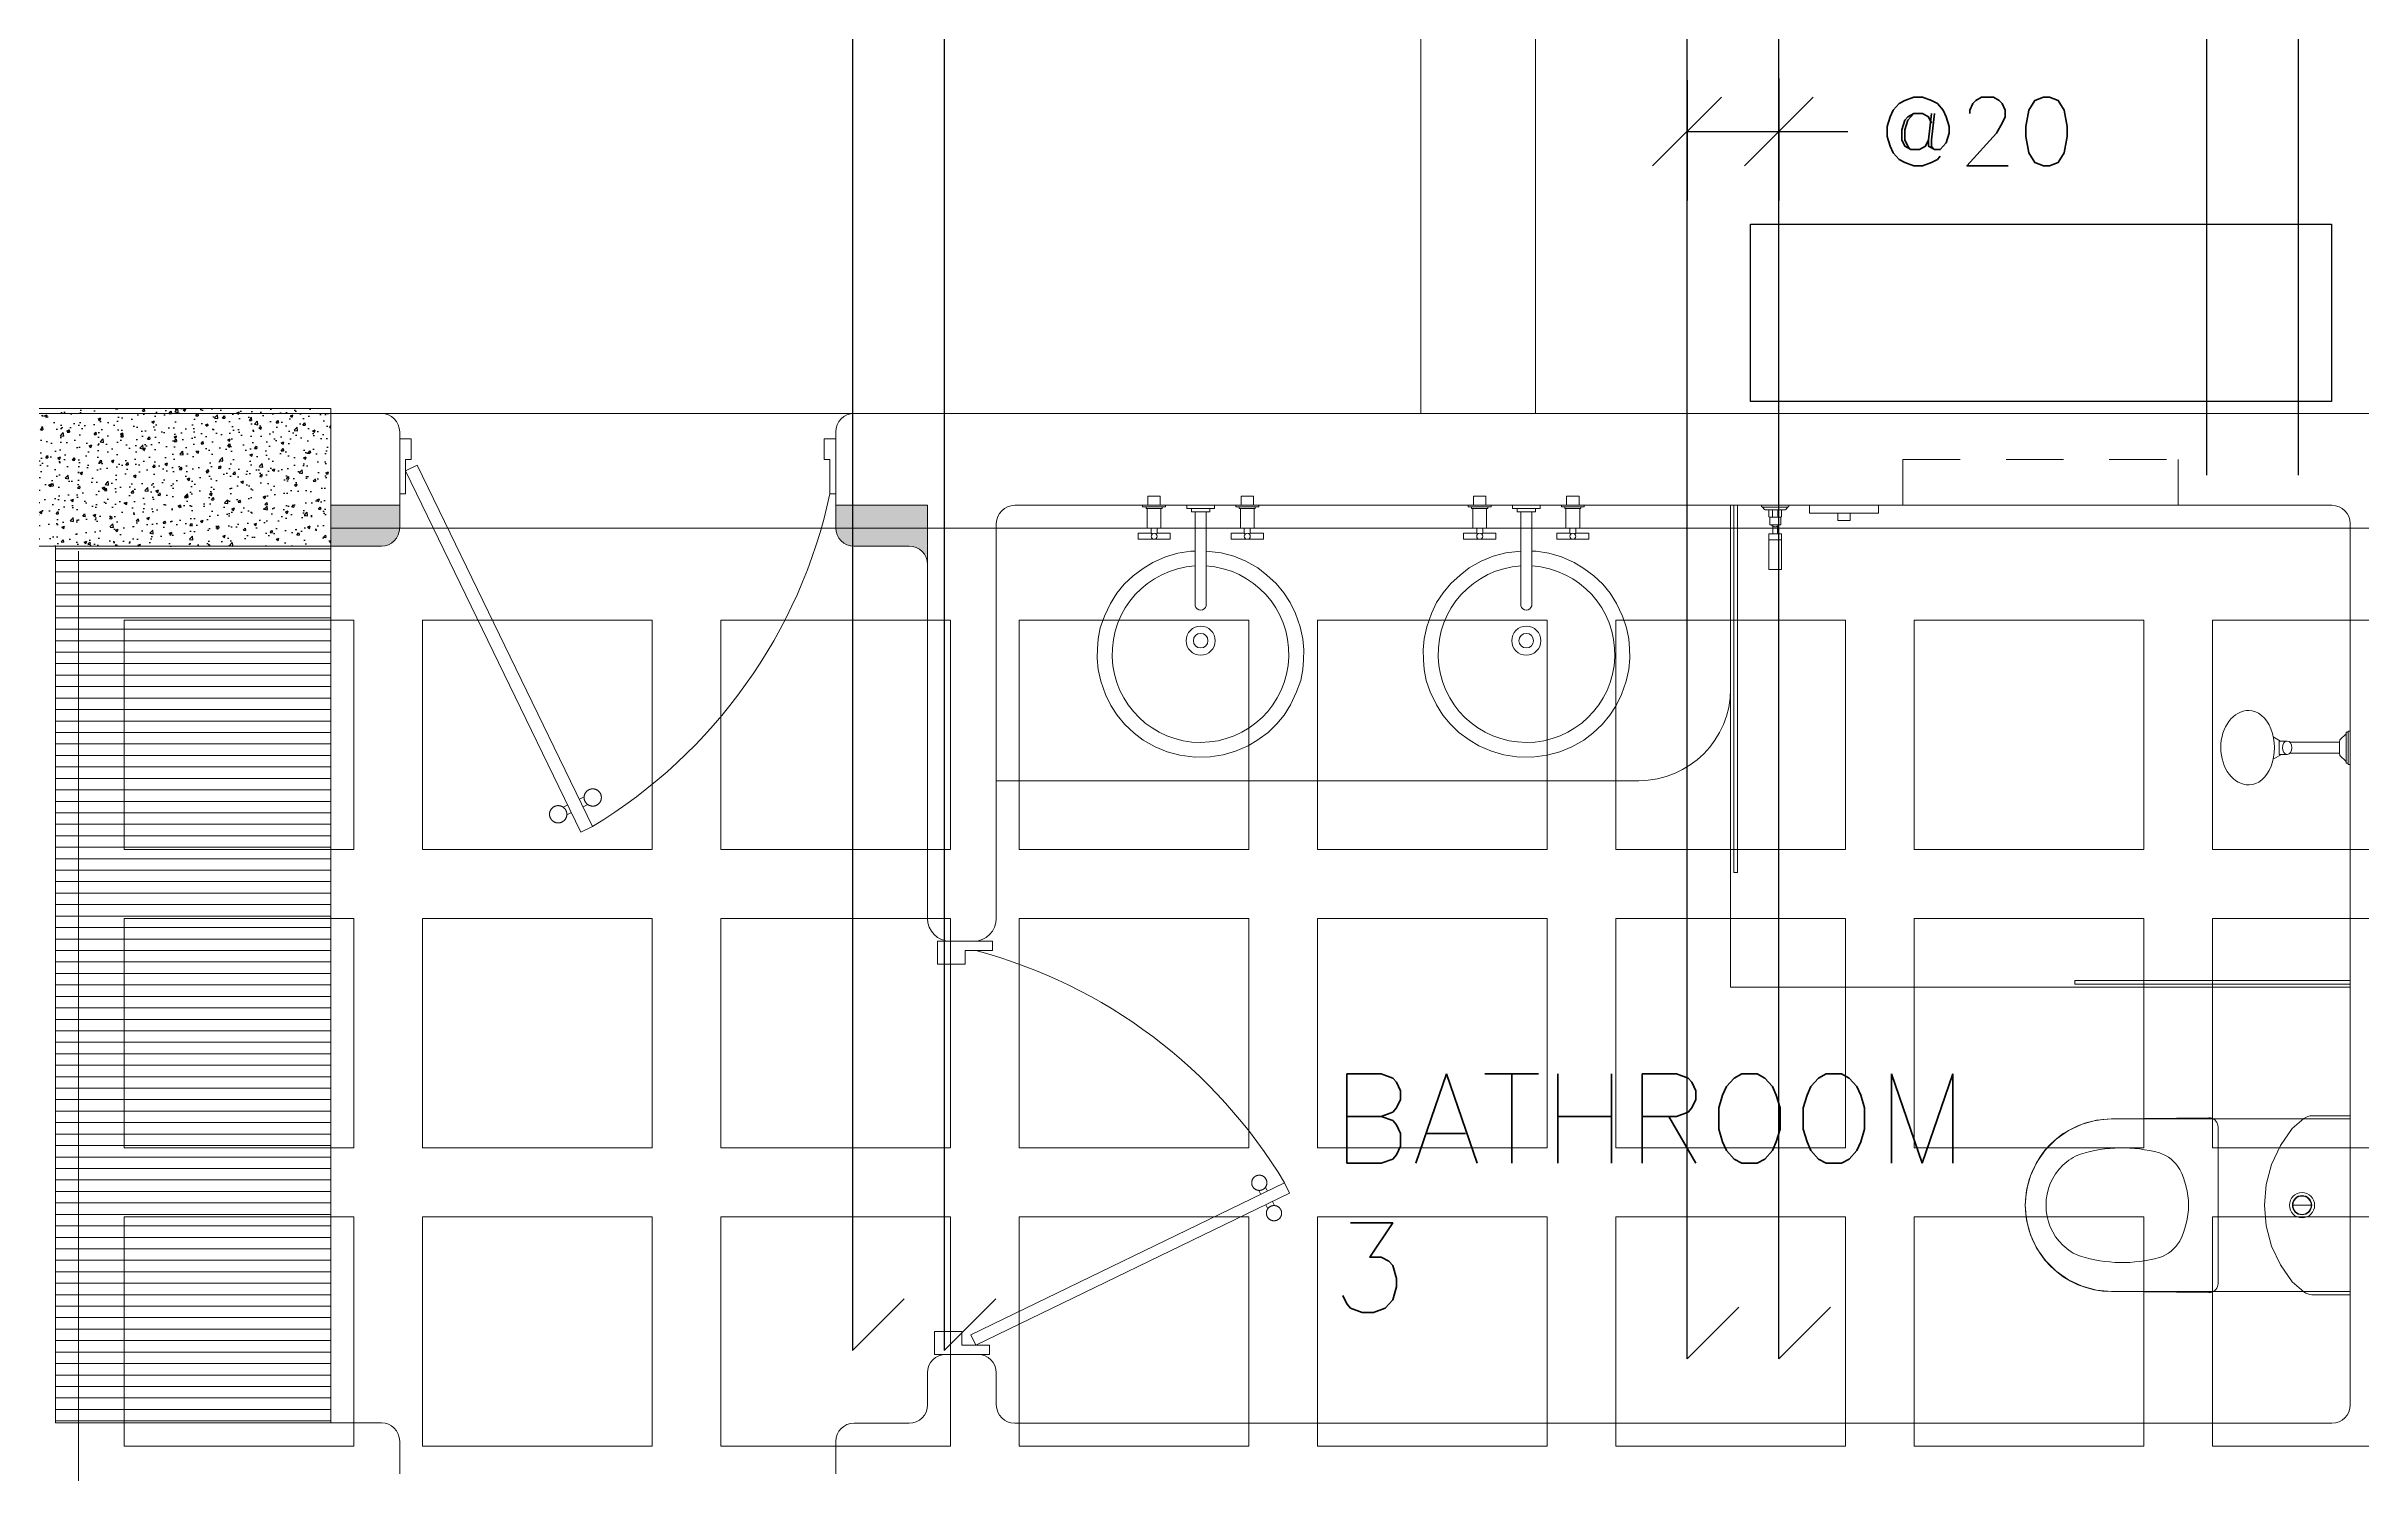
# Model space of a CAD drawing. Header units: metres. Extents: x -232 to 581, y 30 to 789.
# Drawn here: x 226.44 to 231.49, y 522.68 to 525.79 of the extents above; entities that cross this region are included whole.
import ezdxf

# ---------------------------------------------------------------- set-up
doc = ezdxf.new("R2010")
doc.units = ezdxf.units.M
for name, pattern in [('CONTINU', [0]), ('HIDDEN', [9.525, 6.35, -3.175]), ('HIDDEN2', [0.1875, 0.125, -0.0625])]:
    doc.linetypes.add(name, pattern=pattern)
for name, color, linetype, lineweight in [('A-DOOR', 35, 'Continuous', 5), ('A-WALL', 250, 'Continuous', 20), ('baños', 140, 'Continuous', 0), ('BOVEDILLA', 8, 'Continuous', 5), ('closets', 253, 'Continuous', 0), ('Columnas', 7, 'Continuous', 18), ('textos', 7, 'Continuous', 0), ('VIGAS', 1, 'HIDDEN', 15)]:
    doc.layers.add(name, color=color, linetype=linetype, lineweight=lineweight)
for name, color, linetype in [('ACERO', 5, 'Continuous'), ('DIMTEXTO', 4, 'Continuous'), ('HATCH', 8, 'Continuous'), ('MOBILIARIOS', 252, 'Continuous')]:
    doc.layers.add(name, color=color, linetype=linetype)
doc.layers.add('PISO', color=7, linetype='Continuous', lineweight=5, true_color=0xe6e6e6)
doc.layers.add('RELLENO SECCION', color=8, linetype='Continuous', lineweight=0, transparency=0.4)
doc.styles.add('SMPLEX', font='simplex.shx')
doc.styles.get("Standard").update_dxf_attribs({"font": 'arial.ttf'})

# ---------------------------------------------------------------- blocks, each defined once
blk = doc.blocks.new('_Oblique')
at = {"color": 0, "linetype": 'ByBlock', "lineweight": -2}
blk.add_line((-0.5, -0.5), (0.5, 0.5), dxfattribs=at)
blk = doc.blocks.new('*U247')
at = {"layer": 'BOVEDILLA'}
blk.add_lwpolyline([(-0.25, -0.25), (0.25, -0.25), (0.25, 0.25), (-0.25, 0.25)], close=True, dxfattribs=at)
blk = doc.blocks.new('planta de entrepiso 20.03')
at = {"layer": 'ACERO', "color": 18, "true_color": 0x000000}
for p, q in [((39.1794, -34.1511), (39.1794, -25.8735)), ((39.3794, -34.1511), (39.3794, -25.8735)), ((36.2286, -31.8223), (36.2286, -36.0579)), ((36.4286, -31.8223), (36.4286, -36.0579)), ((38.047, -36.0764), (38.047, -32.6419)), ((38.247, -36.0764), (38.247, -32.6419)), ((36.2286, -36.0579), (36.3411, -35.9454)), ((36.4286, -36.0579), (36.5411, -35.9454)), ((38.1595, -35.9639), (38.047, -36.0764)), ((38.3595, -35.9639), (38.247, -36.0764))]:
    blk.add_line(p, q, dxfattribs=at)
at = {"layer": 'DIMTEXTO', "color": 18, "true_color": 0x000000}
for p, q in [((38.047, -33.2906), (38.047, -33.5523)), ((38.247, -33.2865), (38.247, -33.5523)), ((38.047, -33.4023), (38.247, -33.4023)), ((38.247, -33.4023), (38.397, -33.4023))]:
    blk.add_line(p, q, dxfattribs=at)
at = {"layer": 'VIGAS', "color": 18, "true_color": 0x000000}
for p, q in [((37.467, -32.0374), (37.467, -34.0168)), ((37.717, -32.0374), (37.717, -34.0168)), ((35.092, -34.0168), (40.842, -34.0168)), ((35.092, -34.2668), (40.842, -34.2668)), ((34.542, -39.7168), (34.542, -34.3168))]:
    blk.add_line(p, q, dxfattribs=at)
at = {"layer": 'BOVEDILLA', "color": 18, "linetype": 'ByBlock', "lineweight": -2, "true_color": 0x000000, "transparency": 16777216}
for p in [(34.892, -34.7168), (35.542, -34.7168), (36.192, -34.7168), (36.842, -34.7168), (37.492, -34.7168), (38.142, -34.7168), (38.792, -34.7168), (39.442, -34.7168), (34.892, -35.3668), (35.542, -35.3668), (36.192, -35.3668), (36.842, -35.3668), (37.492, -35.3668), (38.142, -35.3668), (38.792, -35.3668), (39.442, -35.3668), (34.892, -36.0168), (35.542, -36.0168), (36.192, -36.0168), (36.842, -36.0168), (37.492, -36.0168), (38.142, -36.0168), (38.792, -36.0168), (39.442, -36.0168)]:
    blk.add_blockref('*U247', p, dxfattribs=at)
at = {"layer": 'DIMTEXTO', "color": 18, "true_color": 0x000000, "xscale": 0.15, "yscale": 0.15, "zscale": 0.15, "rotation": 180}
blk.add_blockref('_Oblique', (38.047, -33.4023), dxfattribs=at)
at = {"layer": 'DIMTEXTO', "color": 18, "true_color": 0x000000, "xscale": 0.15, "yscale": 0.15, "zscale": 0.15}
blk.add_blockref('_Oblique', (38.247, -33.4023), dxfattribs=at)
at = {"layer": 'DIMTEXTO', "color": 18, "true_color": 0x000000, "insert": (38.6792, -33.4023), "char_height": 0.15, "attachment_point": 5, "style": 'SMPLEX', "bg_fill": 3, "box_fill_scale": 1.1, "bg_fill_color": 256, "bg_fill_true_color": 13158600, "bg_fill_transparency": 0}
blk.add_mtext('\\A1;@20', dxfattribs=at)
blk = doc.blocks.new('P90')
at = {"layer": 'A-DOOR'}
for p, q in [((-0.0476, -0.8576), (0.6364, -0.5264)), ((-0.0368, -0.88), (0.6473, -0.5489)), ((0.5843, -0.5517), (0.58, -0.5427)), ((0.5992, -0.5445), (0.5949, -0.5355)), ((0.6473, -0.5489), (0.6364, -0.5264)), ((0.5952, -0.5741), (0.5995, -0.5831)), ((0.6101, -0.5669), (0.6144, -0.5759)), ((-0.0368, -0.88), (-0.0476, -0.8576))]:
    blk.add_line(p, q, dxfattribs=at)
for points in [[(-0.06, -0.02), (-0.06, -0.05), (-0.12, -0.05), (-0.12, 0), (0, 0), (0, -0.02)], [(-0.0668, -0.88), (-0.0668, -0.85), (-0.1268, -0.85), (-0.1268, -0.9), (-0.0068, -0.9), (-0.0068, -0.88)]]:
    blk.add_lwpolyline(points, close=True, dxfattribs=at)
blk.add_arc((-0.3259, -1.105), 1.1228, 31.0139, 75.0797, dxfattribs=at)
for points in [[(0.5812, -0.5096), (0.5857, -0.5096), (0.5933, -0.5141), (0.5977, -0.5218), (0.5977, -0.5306), (0.5933, -0.5383), (0.5856, -0.5427), (0.5767, -0.5427), (0.5691, -0.5383), (0.5647, -0.5306), (0.5647, -0.5217), (0.5691, -0.514), (0.5768, -0.5096), (0.5812, -0.5096)], [(0.6133, -0.5758), (0.6177, -0.5758), (0.6254, -0.5803), (0.6298, -0.5879), (0.6298, -0.5968), (0.6253, -0.6045), (0.6176, -0.6089), (0.6088, -0.6089), (0.6011, -0.6044), (0.5967, -0.5967), (0.5967, -0.5879), (0.6011, -0.5802), (0.6088, -0.5758), (0.6133, -0.5758)]]:
    blk.add_open_spline(points, degree=2, dxfattribs=at)
blk = doc.blocks.new('puerta 1.00')
at = {"layer": 'A-DOOR'}
for p, q in [((-0.15, -0.0125), (-0.9369, -0.3949)), ((-0.1376, -0.038), (-0.9245, -0.4204)), ((-0.1376, -0.038), (-0.15, -0.0125)), ((-0.9369, -0.3949), (-0.9245, -0.4204)), ((-0.8946, -0.3743), (-0.8996, -0.3641)), ((-0.8777, -0.3661), (-0.8826, -0.3559)), ((-0.8822, -0.3998), (-0.8772, -0.4101)), ((-0.8653, -0.3916), (-0.8603, -0.4018))]:
    blk.add_line(p, q, dxfattribs=at)
for points in [[(-0.08, 0), (-0.08, -0.025), (-0.125, -0.025), (-0.125, -0.0125), (-0.2, -0.0125), (-0.2, 0), (-0.08, 0)], [(-0.08, -0.95), (-0.08, -0.925), (-0.125, -0.925), (-0.125, -0.9375), (-0.2, -0.9375), (-0.2, -0.95), (-0.08, -0.95)]]:
    blk.add_lwpolyline(points, dxfattribs=at)
blk.add_arc((0.0366, 0.1602), 1.1229, 211.1336, 257.8343, dxfattribs=at)
for points in [[(-0.8982, -0.3642), (-0.9033, -0.3642), (-0.912, -0.3591), (-0.917, -0.3504), (-0.917, -0.3403), (-0.912, -0.3316), (-0.9033, -0.3265), (-0.8932, -0.3265), (-0.8844, -0.3316), (-0.8794, -0.3403), (-0.8794, -0.3504), (-0.8844, -0.3591), (-0.8932, -0.3642), (-0.8982, -0.3642)], [(-0.8617, -0.4394), (-0.8667, -0.4394), (-0.8754, -0.4344), (-0.8805, -0.4256), (-0.8805, -0.4156), (-0.8754, -0.4068), (-0.8667, -0.4018), (-0.8566, -0.4018), (-0.8479, -0.4068), (-0.8428, -0.4156), (-0.8428, -0.4257), (-0.8479, -0.4344), (-0.8566, -0.4394), (-0.8617, -0.4394)]]:
    blk.add_open_spline(points, degree=2, dxfattribs=at)
blk = doc.blocks.new('Caroma_ToiletSuites')
at = {"layer": 'baños'}
for p, q in [((0, 708), (-32.6, 705.1)), ((32.6, 705.1), (0, 708)), ((-120.8, 664), (-144, 640.8)), ((-94, 682.8), (-120.8, 664)), ((-64.3, 696.7), (-94, 682.8)), ((-32.6, 705.1), (-64.3, 696.7)), ((64.3, 696.7), (32.6, 705.1)), ((94, 682.8), (64.3, 696.7)), ((120.8, 664), (94, 682.8)), ((144, 640.8), (120.8, 664)), ((-162.8, 614), (-176.7, 584.3)), ((-144, 640.8), (-162.8, 614)), ((162.8, 614), (144, 640.8)), ((176.7, 584.3), (162.8, 614)), ((-176.7, 584.3), (-185.1, 552.6)), ((185.1, 552.6), (176.7, 584.3)), ((-188, 520), (-190.5, 308)), ((-185.1, 552.6), (-188, 520)), ((-188, 0), (-188, 520)), ((188, 520), (185.1, 552.6)), ((188, 520), (188, 0)), ((190.5, 308), (188, 520)), ((-190.5, 308), (-190.2, 304.5)), ((-190.2, 304.5), (-189.3, 301.2)), ((189.3, 301.2), (190.2, 304.5)), ((190.2, 304.5), (190.5, 308)), ((-189.3, 301.2), (-187.8, 298)), ((-187.8, 298), (-185.8, 295.1)), ((-185.8, 295.1), (-183.4, 292.7)), ((-183.4, 292.7), (-180.5, 290.7)), ((-180.5, 290.7), (-177.3, 289.2)), ((-177.3, 289.2), (-174, 288.3)), ((-174, 288.3), (-170.5, 288)), ((-170.5, 288), (170.5, 288)), ((170.5, 288), (174, 288.3)), ((174, 288.3), (177.3, 289.2)), ((177.3, 289.2), (180.5, 290.7)), ((180.5, 290.7), (183.4, 292.7)), ((183.4, 292.7), (185.8, 295.1)), ((185.8, 295.1), (187.8, 298)), ((187.8, 298), (189.3, 301.2)), ((-130, 152.2), (-167.1, 126.2)), ((-88.9, 171.3), (-130, 152.2)), ((-45.1, 183.1), (-88.9, 171.3)), ((0, 187), (-45.1, 183.1)), ((45.1, 183.1), (0, 187)), ((88.9, 171.3), (45.1, 183.1)), ((130, 152.2), (88.9, 171.3)), ((167.1, 126.2), (130, 152.2)), ((-167.1, 126.2), (-188.7, 100.9)), ((0, 85), (0, 125)), ((188.7, 100.9), (167.1, 126.2)), ((-194.6, 88.2), (-195, 83.5)), ((-195, 83.5), (-195, 0)), ((-193.4, 92.7), (-194.6, 88.2)), ((-191.4, 97), (-193.4, 92.7)), ((-188.7, 100.9), (-191.4, 97)), ((191.4, 97), (188.7, 100.9)), ((193.4, 92.7), (191.4, 97)), ((194.6, 88.2), (193.4, 92.7)), ((195, 83.5), (194.6, 88.2)), ((195, 0), (195, 83.5)), ((-195, 0), (195, 0)), ((188, 0), (-188, 0))]:
    blk.add_line(p, q, dxfattribs=at)
for centre, radius, start, end in [((0, 520), 188, 0, 180), ((-2.7, 547.4), 115.2, 88.6565, 137.0404), ((2.7, 547.4), 115.2, 42.9609, 91.3415), ((-18.8, 556.1), 97.6, 134.3372, 160.9897), ((18.8, 556.1), 97.6, 19.01, 45.6643), ((183, 496.7), 307.9, 162.7713, 195.2143), ((-183, 496.7), 307.9, 344.7852, 17.2286), ((-36.1, 442.4), 82.4, 198.763, 239.3582), ((36.1, 442.4), 82.4, 300.6412, 341.2351), ((2.9, 529.9), 177.9, 242.916, 269.0659), ((-2.9, 529.9), 177.9, 270.9339, 297.0836), ((0, 105), 27.5, 0, 180), ((0, 105), 27.5, 180, 0), ((0, 105), 21, 0, 180), ((0, 105), 21, 180, 0), ((0, 105), 20, 0, 180), ((0, 105), 20, 180, 0)]:
    blk.add_arc(centre, radius, start, end, dxfattribs=at)
blk = doc.blocks.new('A$Ccb23abde')
at = {"layer": 'baños'}
for p, q in [((0.06, 0.2282), (0.01, 0.2282)), ((0.01, 0.2282), (0.01, 0.2247)), ((0.01, 0.2247), (0.0175, 0.2247)), ((0.0175, 0.2247), (0.0175, 0.2212)), ((0.0525, 0.2247), (0.0175, 0.2247)), ((0.0175, 0.2212), (0.02, 0.2212)), ((0.02, 0.2212), (0.02, 0.1782)), ((0.02, 0.2212), (0.05, 0.2212)), ((0.0485, 0.2482), (0.0215, 0.2482)), ((0.0215, 0.2482), (0.0215, 0.2282)), ((0.0215, 0.2282), (0.0485, 0.2282)), ((0.0485, 0.2282), (0.0485, 0.2482)), ((0.05, 0.1782), (0.05, 0.2212)), ((0.05, 0.2212), (0.0525, 0.2212)), ((0.0525, 0.2212), (0.0525, 0.2247)), ((0.0525, 0.2247), (0.06, 0.2247)), ((0.06, 0.2247), (0.06, 0.2282)), ((0.1665, 0.2282), (0.1065, 0.2282)), ((0.1065, 0.2282), (0.1065, 0.2212)), ((0.1065, 0.2212), (0.1665, 0.2212)), ((0.1565, 0.2212), (0.1165, 0.2212)), ((0.1165, 0.2212), (0.1165, 0.2142)), ((0.1165, 0.2142), (0.1565, 0.2142)), ((0.1485, 0.2142), (0.1245, 0.2142)), ((0.1245, 0.2142), (0.1245, 0.0091)), ((0.1485, 0.0091), (0.1485, 0.2142)), ((0.1565, 0.2142), (0.1565, 0.2212)), ((0.1665, 0.2212), (0.1665, 0.2282)), ((0.213, 0.2282), (0.263, 0.2282)), ((0.213, 0.2247), (0.213, 0.2282)), ((0.2205, 0.2247), (0.213, 0.2247)), ((0.2205, 0.2212), (0.2205, 0.2247)), ((0.2205, 0.2247), (0.2555, 0.2247)), ((0.223, 0.2212), (0.2205, 0.2212)), ((0.223, 0.1782), (0.223, 0.2212)), ((0.253, 0.2212), (0.223, 0.2212)), ((0.2515, 0.2482), (0.2245, 0.2482)), ((0.2245, 0.2482), (0.2245, 0.2282)), ((0.2245, 0.2282), (0.2515, 0.2282)), ((0.2515, 0.2282), (0.2515, 0.2482)), ((0.253, 0.2212), (0.253, 0.1782)), ((0.2555, 0.2212), (0.253, 0.2212)), ((0.2555, 0.2247), (0.2555, 0.2212)), ((0.263, 0.2247), (0.2555, 0.2247)), ((0.263, 0.2282), (0.263, 0.2247)), ((0.0285, 0.1672), (0, 0.1672)), ((0, 0.1672), (0, 0.1542)), ((0, 0.1542), (0.07, 0.1542)), ((0.02, 0.1782), (0.0285, 0.1782)), ((0.0285, 0.1782), (0.0285, 0.1672)), ((0.0285, 0.1782), (0.0415, 0.1782)), ((0.0285, 0.1672), (0.0304, 0.1653)), ((0.0415, 0.1672), (0.0396, 0.1653)), ((0.0415, 0.1672), (0.0415, 0.1782)), ((0.0415, 0.1782), (0.05, 0.1782)), ((0.07, 0.1672), (0.0415, 0.1672)), ((0.07, 0.1542), (0.07, 0.1672)), ((0.203, 0.1672), (0.2315, 0.1672)), ((0.203, 0.1542), (0.203, 0.1672)), ((0.273, 0.1542), (0.203, 0.1542)), ((0.2315, 0.1782), (0.223, 0.1782)), ((0.2315, 0.1672), (0.2315, 0.1782)), ((0.2445, 0.1782), (0.2315, 0.1782)), ((0.2315, 0.1672), (0.2334, 0.1653)), ((0.2445, 0.1672), (0.2426, 0.1653)), ((0.2445, 0.1782), (0.2445, 0.1672)), ((0.253, 0.1782), (0.2445, 0.1782)), ((0.2445, 0.1672), (0.273, 0.1672)), ((0.273, 0.1672), (0.273, 0.1542))]:
    blk.add_line(p, q, dxfattribs=at)
for centre, major_axis, start_param, end_param in [((0.035, 0.1607), (0.0046, 0.0046), 5.497787, 11.780972), ((0.238, 0.1607), (-0.0046, 0.0046), 3.926991, 10.210176), ((0.1365, 0.0125), (-0.00881, 0.00881), 1.057396, 3.654969)]:
    blk.add_ellipse(centre, major_axis=major_axis, ratio=1, start_param=start_param, end_param=end_param, dxfattribs=at)
blk = doc.blocks.new('A$C013342c3')
at = {"layer": 'baños', "linetype": 'Continuous'}
for p, q in [((0.1327, 0.0959, -0.0887), (0.1145, 0.106, -0.1376)), ((0.2731, 0.1112), (0.2592, 0.0984, -1.0732)), ((0.2775, 0.1152), (0.2731, 0.1152)), ((0.2731, 0.1152), (0.2731, 0.1112)), ((0.2731, 0.0513), (0.2731, 0.1112)), ((0.2821, 0.1176), (0.2775, 0.1176)), ((0.2775, 0.1176), (0.2775, 0.1152)), ((0.2775, 0.1152), (0.2775, 0.0473)), ((0.2821, 0.1163), (0.2821, 0.1176)), ((0.2821, 0.0462), (0.2821, 0.1163)), ((0.1305, 0.0667, -0.0849), (0.1145, 0.0578, -0.1376)), ((0.1447, 0.0959, -0.0497), (0.127, 0.0959, -0.0497)), ((0.127, 0.0959, -0.0497), (0.127, 0.0667, -0.0497)), ((0.127, 0.0667, -0.0497), (0.1446, 0.0667, -0.0497)), ((0.2591, 0.0932, -0.0114), (0.1506, 0.0931, -0.0549)), ((0.2591, 0.0693, -0.0114), (0.1506, 0.0694, -0.0549)), ((0.2592, 0.0984, -1.0732), (0.2591, 0.0932, -0.0114)), ((0.2591, 0.0932, -0.0114), (0.2591, 0.0693, -0.0113)), ((0.2592, 0.0642, -1.0732), (0.2591, 0.0693, -0.0114)), ((0.2731, 0.0513), (0.2592, 0.0642, -1.0732)), ((0.2731, 0.0473), (0.2731, 0.0513)), ((0.2775, 0.0473), (0.2731, 0.0473)), ((0.2775, 0.0449), (0.2775, 0.0473)), ((0.2821, 0.0449), (0.2775, 0.0449)), ((0.2821, 0.0462), (0.2821, 0.0449))]:
    blk.add_line(p, q, dxfattribs=at)
for ratio, start_param, end_param in [(0.757088, 3.141593, 6.283185), (0.681889, 0, 3.141593)]:
    blk.add_ellipse((0.0615, 0.0812, -0.1376), major_axis=(-0.0002, -0.0812), ratio=ratio, start_param=start_param, end_param=end_param, dxfattribs=at)
blk.add_ellipse((0.1447, 0.0813, -0.0497), major_axis=(0, -0.0146), ratio=0.718224, dxfattribs=at)
blk = doc.blocks.new('A$C0ed3e1a4')
at = {"layer": 'baños'}
for p, q in [((0.1294, 0.051), (0.1294, 0.0295)), ((0.1356, 0.0022), (0.1356, 0.0568)), ((0.1396, 0.059), (0.1368, 0.059)), ((0.1396, 0.059), (0.1396, 0)), ((0.0645, 0.0432), (0.0645, 0.0157)), ((0.0941, 0.0346), (0.0772, 0.0346)), ((0.0941, 0.0243), (0.0772, 0.0243)), ((0.0968, 0.0175), (0.0968, 0.0413)), ((0.0968, 0.0413), (0.1137, 0.0413)), ((0.0968, 0.0175), (0.1137, 0.0175)), ((0.1137, 0.0413), (0.1137, 0.0294)), ((0.1137, 0.0354), (0.1294, 0.0354)), ((0.1137, 0.0175), (0.1137, 0.0294)), ((0.1137, 0.0235), (0.1294, 0.0235)), ((0.1294, 0.0435), (0.1148, 0.0435)), ((0.1294, 0.0154), (0.1148, 0.0154)), ((0.1294, 0.008), (0.1294, 0.0295)), ((0.1396, 0), (0.1368, 0))]:
    blk.add_line(p, q, dxfattribs=at)
blk.add_lwpolyline([(0.0772, 0.0432), (0, 0.0432), (0, 0.0157), (0.0772, 0.0157)], close=True, dxfattribs=at)
for centre, radius, start, end in [((0.1416, 0.0445), 0.0138, 115.7896, 151.6564), ((0.138, 0.0569), 0.00241, 117.9179, 181.9718), ((0.1027, 0.0294), 0.01, 125.7762, 234.2238), ((0.1193, 0.0397), 0.00586, 140.0793, 164.0924), ((0.1193, 0.0191), 0.00586, 195.9076, 219.9207), ((0.1416, 0.0145), 0.0138, 208.3436, 244.2104), ((0.138, 0.0021), 0.00241, 178.0282, 242.0821)]:
    blk.add_arc(centre, radius, start, end, dxfattribs=at)
blk = doc.blocks.new('A$C89702949')
at = {"layer": 'HATCH'}
h = blk.add_hatch(dxfattribs=at)
h.set_pattern_fill('AR-CONC', color=256, scale=0.00032)
h.set_pattern_definition([(50, (114.33107, 55.238796), (0.058299094, -0.005100507), [0.006096, -0.067056]), (355, (114.33107, 55.238796), (-0.011277895, 0.06113819), [0.0048768, -0.053644987]), (100.451445, (114.33593, 55.23837), (0.0470212, 0.05603768), [0.005180803, -0.056988878]), (46.1842, (114.33107, 55.25505), (0.086745293, -0.013453545), [0.009144, -0.100584]), (96.63556, (114.3383, 55.25393), (0.07596932, 0.07917636), [0.00777121, -0.085483395]), (351.18415, (114.33107, 55.25505), (0.07596932, 0.07917636), [0.00731519, -0.080467114]), (21, (114.3392, 55.25099), (0.048516605, -0.032724863), [0.006096, -0.067056]), (326, (114.3392, 55.25099), (0.01977665, 0.05894015), [0.0048768, -0.0536448]), (71.451445, (114.34324, 55.24826), (0.068293254, 0.026215286), [0.005180803, -0.05698878]), (37.5, (114.331071, 55.238796), (0.000988353, 0.0270576124), [0, -0.05299456, 0, -0.0544576, 0, -0.053848]), (7.5, (114.33107, 55.238796), (0.021382292, 0.032057784), [0, -0.03104896, 0, -0.05177536, 0, -0.0205232]), (327.5, (114.312946, 55.238796), (0.0433889905, -0.001833198), [0, -0.02032, 0, -0.0633984, 0, -0.0841248]), (317.5, (114.304818, 55.238796), (0.047401338, 0.008136477), [0, -0.026416, 0, -0.04210304, 0, -0.0597408])])
h.paths.add_polyline_path([(7.9, 6), (7.9, 5.7), (8.7, 5.7), (8.7, 6)])
at = {"layer": 'Columnas'}
blk.add_lwpolyline([(7.9, 6), (7.9, 5.7), (8.7, 5.7), (8.7, 6)], close=True, dxfattribs=at)
blk = doc.blocks.new('20.03.2026 LN 09 SEGUNDO NIVEL ARQ')
at = {"layer": 'closets'}
h = blk.add_hatch(dxfattribs=at)
h.set_pattern_fill('LINE', color=5, scale=0.2)
h.set_pattern_definition([(0, (-881.091502, 123.974464), (0, 0.025), [])])
h.paths.add_polyline_path([(83.9959, -57.2977), (83.3959, -56.7386), (83.3959, -56.8514), (83.3959, -58.6977), (83.9959, -58.6977)])
h.paths.add_polyline_path([(83.9959, -56.7877), (83.3959, -56.7877), (83.3959, -56.7386), (83.9959, -57.2977)], flags=17)
at = {"layer": 'RELLENO SECCION'}
h = blk.add_hatch(color=5, dxfattribs=at)
h.dxf.hatch_style = 1
h.paths.add_polyline_path([(84.1459, -56.6986), (83.9959, -56.6986), (83.9959, -56.7877), (84.1059, -56.7877, 0.414214), (84.1459, -56.7477)])
h = blk.add_hatch(color=5, dxfattribs=at)
h.dxf.hatch_style = 1
edge = h.paths.add_edge_path()
edge.add_line((85.2959, -56.6986), (85.0959, -56.6986))
edge.add_line((85.0959, -56.6986), (85.0959, -56.7477))
edge.add_arc((85.1359, -56.7477), 0.04, 180, 270)
edge.add_line((85.1359, -56.7877), (85.2559, -56.7877))
edge.add_arc((85.2559, -56.8277), 0.04, 0, 90, ccw=False)
edge.add_line((85.2959, -56.8277), (85.2959, -56.6986))
at = {"layer": 'A-WALL', "color": 5}
for p, q in [((83.2359, -56.4986), (84.1059, -56.4986)), ((85.1359, -56.4986), (88.6309, -56.4986)), ((84.1459, -56.7477), (84.1459, -56.5386)), ((85.0959, -56.7477), (85.0959, -56.5386)), ((83.9959, -56.6986), (84.1459, -56.6986)), ((85.0959, -56.6986), (85.2959, -56.6986)), ((85.2959, -56.6986), (85.2959, -57.5986)), ((85.4859, -56.6986), (88.3559, -56.6986)), ((85.4459, -56.7386), (85.4459, -57.5986)), ((88.3959, -56.7386), (88.3959, -58.6586)), ((83.3959, -56.7877), (83.3959, -58.6977)), ((83.9959, -56.7877), (84.1059, -56.7877)), ((85.2559, -56.7877), (85.1359, -56.7877)), ((85.3459, -57.6486), (85.3959, -57.6486)), ((85.3359, -58.5486), (85.4059, -58.5486)), ((85.2959, -58.5886), (85.2959, -58.6586)), ((85.4459, -58.5886), (85.4459, -58.6586)), ((84.1059, -58.6977), (83.3959, -58.6977)), ((85.1359, -58.6986), (85.2559, -58.6986)), ((85.4859, -58.6986), (88.3559, -58.6986)), ((84.1459, -58.7377), (84.1459, -58.8086)), ((85.0959, -58.8086), (85.0959, -58.7386))]:
    blk.add_line(p, q, dxfattribs=at)
at = {"layer": 'A-WALL', "color": 5, "linetype": 'HIDDEN2'}
for p, q in [((87.4209, -56.5986), (88.0209, -56.5986)), ((87.4209, -56.5986), (87.4209, -56.6986)), ((88.0209, -56.5986), (88.0209, -56.6986))]:
    blk.add_line(p, q, dxfattribs=at)
at = {"layer": 'A-WALL', "color": 5}
for centre, radius, start, end in [((84.1059, -56.5386), 0.04, 0, 90), ((85.1359, -56.5386), 0.04, 90, 180), ((85.4859, -56.7386), 0.04, 90, 180), ((88.3559, -56.7386), 0.04, 0, 90), ((84.1059, -56.7477), 0.04, 270, 0), ((85.1359, -56.7477), 0.04, 180, 270), ((85.2559, -56.8277), 0.04, 0, 90), ((85.3459, -57.5986), 0.05, 180, 270), ((85.3959, -57.5986), 0.05, 270, 360), ((85.3359, -58.5886), 0.04, 90, 180), ((85.4059, -58.5886), 0.04, 360, 90), ((85.2559, -58.6586), 0.04, 270, 360), ((85.4859, -58.6586), 0.04, 180, 270), ((88.3559, -58.6586), 0.04, 270, 0), ((84.1059, -58.7377), 0.04, 0, 90), ((85.1359, -58.7386), 0.04, 90, 180)]:
    blk.add_arc(centre, radius, start, end, dxfattribs=at)
at = {"layer": 'baños', "color": 5}
for p, q in [((87.0459, -57.7486), (87.0459, -56.6986)), ((85.4459, -57.2986), (86.8459, -57.2986)), ((87.0459, -57.7486), (88.3959, -57.7486))]:
    blk.add_line(p, q, dxfattribs=at)
for points in [[(87.0528, -56.6986), (87.0528, -57.4986), (87.0606, -57.4986), (87.0606, -56.6986)], [(87.2179, -56.6986), (87.2179, -56.716), (87.3679, -56.716), (87.3679, -56.6986)], [(87.2795, -56.716), (87.2795, -56.7318), (87.3063, -56.7318), (87.3063, -56.716)], [(88.3959, -57.734), (87.7959, -57.734), (87.7959, -57.7418), (88.3959, -57.7418)]]:
    blk.add_lwpolyline(points, close=True, dxfattribs=at)
for points in [[(85.8792, -56.7986), (85.87, -56.7988), (85.8417, -56.8031), (85.8143, -56.8111), (85.7872, -56.8229), (85.7658, -56.836), (85.7438, -56.8523), (85.7248, -56.8708), (85.7084, -56.89), (85.6944, -56.9125), (85.6813, -56.9404), (85.6725, -56.9653), (85.668, -56.9894), (85.6661, -57.0106), (85.6657, -57.032), (85.6676, -57.0564), (85.6736, -57.0821), (85.6837, -57.1112), (85.6951, -57.1351), (85.7093, -57.156), (85.7262, -57.1765), (85.7464, -57.195), (85.7662, -57.2104), (85.7919, -57.225), (85.8183, -57.236), (85.8459, -57.2433), (85.8786, -57.2475), (85.9116, -57.2468), (85.9399, -57.2426), (85.9673, -57.2345), (85.9944, -57.2228), (86.0158, -57.2096), (86.0379, -57.1934), (86.0569, -57.1748), (86.0733, -57.1556), (86.0872, -57.1331), (86.1003, -57.1052), (86.1091, -57.0803), (86.1136, -57.0562), (86.1155, -57.035), (86.1159, -57.0137), (86.114, -56.9892), (86.108, -56.9635), (86.0979, -56.9344), (86.0865, -56.9105), (86.0723, -56.8896), (86.0554, -56.8691), (86.0352, -56.8506), (86.0154, -56.8352), (85.9897, -56.8206), (85.9633, -56.8097), (85.9357, -56.8023), (85.9032, -56.7982)], [(86.6127, -56.7986), (86.6218, -56.7988), (86.6501, -56.8031), (86.6776, -56.8111), (86.7047, -56.8229), (86.726, -56.836), (86.7481, -56.8523), (86.7671, -56.8708), (86.7835, -56.89), (86.7974, -56.9125), (86.8106, -56.9404), (86.8193, -56.9653), (86.8238, -56.9894), (86.8257, -57.0106), (86.8261, -57.032), (86.8243, -57.0564), (86.8183, -57.0821), (86.8082, -57.1112), (86.7968, -57.1351), (86.7826, -57.156), (86.7657, -57.1765), (86.7455, -57.195), (86.7257, -57.2104), (86.7, -57.225), (86.6736, -57.236), (86.6459, -57.2433), (86.6132, -57.2475), (86.5803, -57.2468), (86.552, -57.2426), (86.5245, -57.2345), (86.4974, -57.2228), (86.4761, -57.2096), (86.454, -57.1934), (86.435, -57.1748), (86.4186, -57.1556), (86.4047, -57.1331), (86.3915, -57.1052), (86.3828, -57.0803), (86.3783, -57.0562), (86.3764, -57.035), (86.376, -57.0137), (86.3778, -56.9892), (86.3838, -56.9635), (86.3939, -56.9344), (86.4053, -56.9105), (86.4195, -56.8896), (86.4364, -56.8691), (86.4566, -56.8506), (86.4764, -56.8352), (86.5021, -56.8206), (86.5285, -56.8097), (86.5562, -56.8023), (86.5886, -56.7982)]]:
    blk.add_lwpolyline(points, dxfattribs=at)
for radius in [0.0317, 0.0159]:
    blk.add_circle((85.8912, -56.9936), radius, dxfattribs=at)
at = {"layer": 'baños', "color": 5, "linetype": 'Continuous'}
for radius in [0.0317, 0.0159]:
    blk.add_circle((86.6006, -56.9936), radius, dxfattribs=at)
at = {"layer": 'baños', "color": 5}
for centre, radius, start, end in [((85.8908, -57.0228), 0.1925, 93.6143, 86.4652), ((86.6011, -57.0228), 0.1925, 93.5348, 86.3857), ((86.8459, -57.0986), 0.2, 270, 0)]:
    blk.add_arc(centre, radius, start, end, dxfattribs=at)
at = {"layer": 'closets', "color": 5}
blk.add_line((83.9959, -56.7877), (83.9959, -58.6977), dxfattribs=at)
at = {"layer": 'MOBILIARIOS', "color": 5}
blk.add_lwpolyline([(87.0894, -56.0863), (88.355, -56.0863), (88.355, -56.4722), (87.0894, -56.4722)], close=True, dxfattribs=at)
at = {"layer": 'PISO', "color": 5}
blk.add_line((85.1359, -56.4986), (84.1059, -56.4986), dxfattribs=at)
at = {"color": 5}
blk.add_blockref('A$C89702949', (75.2959, -62.4877), dxfattribs=at)
at = {"layer": 'A-DOOR', "color": 5, "rotation": 90}
blk.add_blockref('puerta 1.00', (84.1459, -56.4736), dxfattribs=at)
at = {"layer": 'A-DOOR', "color": 5}
blk.add_blockref('P90', (85.4377, -57.6486), dxfattribs=at)
at = {"layer": 'baños', "color": 5}
blk.add_blockref('A$Ccb23abde', (85.7547, -56.9268), dxfattribs=at)
at = {"layer": 'baños', "color": 5, "xscale": -1}
blk.add_blockref('A$Ccb23abde', (86.7371, -56.9268), dxfattribs=at)
at = {"layer": 'baños', "color": 5, "rotation": 90}
blk.add_blockref('A$C0ed3e1a4', (87.1724, -56.8382), dxfattribs=at)
at = {"layer": 'baños', "color": 5, "linetype": 'CONTINU', "xscale": -1, "rotation": 180}
blk.add_blockref('A$C013342c3', (88.1138, -57.1455), dxfattribs=at)
at = {"layer": 'baños', "color": 5, "xscale": -0.0009999999347910004, "yscale": 0.0009999999347910004, "rotation": 90}
blk.add_blockref('Caroma_ToiletSuites', (88.3959, -58.2236), dxfattribs=at)
at = {"layer": 'baños', "color": 5, "linetype": 'Continuous', "flags": 8}
for tag, p in [('MODELNUMBER', (83.7813, -42.9175, 0)), ('MATERIAL', (83.7813, -42.9176, 0)), ('PRODUCT', (83.7813, -42.9176, 0)), ('TRADENAME', (83.7813, -42.9176, 0)), ('MODELNUMBER', (84.956, -42.9175, 0)), ('TRADENAME', (84.956, -42.9176, 0)), ('MATERIAL', (84.956, -42.9176, 0)), ('PRODUCT', (84.956, -42.9176, 0))]:
    blk.add_attdef(tag, p, '', height=0.0000254, rotation=180.0001, dxfattribs=at)
at = {"layer": 'baños', "color": 5, "linetype": 'Continuous'}
for tag, p, rotation in [('TRADENAME', (85.8912, -56.9933), 180.0001), ('MODELNUMBER', (85.8912, -56.9934), 180.0001), ('MATERIAL', (85.8914, -56.9932), 180.0001), ('PRODUCT', (85.8914, -56.9933), 180.0001), ('MODELNUMBER', (86.6008, -56.9934), 179.9999), ('MATERIAL', (86.6008, -56.9932), 179.9999), ('PRODUCT', (86.6008, -56.9933), 179.9999), ('TRADENAME', (86.6008, -56.9933), 179.9999)]:
    blk.add_attdef(tag, p, '', height=0.0000254, rotation=rotation, dxfattribs=at)
at = {"layer": 'textos', "color": 5, "insert": (86.176, -58.4573), "char_height": 0.195, "width": 1.854973, "attachment_point": 7}
blk.add_mtext('{\\Fromans|c0;BATHROOM\\P3}', dxfattribs=at)

msp = doc.modelspace()

# ---------------------------------------------------------------- block references
at = {"layer": 'Columnas'}
msp.add_blockref('planta de entrepiso 20.03', (191.9707, 559.0112), dxfattribs=at)

# ---------------------------------------------------------------- next in the draw order: block references
at = {"color": 1}
ref = msp.add_blockref('20.03.2026 LN 09 SEGUNDO NIVEL ARQ', (143.0668, 581.4931), dxfattribs=at)
ref.add_attrib('MATERIAL', 'VITREOUS CHINA', (229.6675, 524.4999), dxfattribs={"layer": 'baños', "linetype": 'Continuous', "height": 0.0000254, "rotation": 179.9999})
ref.add_attrib('PRODUCT', 'BATHROOM SINK', (229.6675, 524.4999), dxfattribs={"layer": 'baños', "linetype": 'Continuous', "height": 0.0000254, "rotation": 179.9999})
ref.add_attrib('TRADENAME', 'VOX', (229.6675, 524.4998), dxfattribs={"layer": 'baños', "linetype": 'Continuous', "height": 0.0000254, "rotation": 179.9999})
ref.add_attrib('MODELNUMBER', 'K-5373', (229.6675, 524.4998), dxfattribs={"layer": 'baños', "linetype": 'Continuous', "height": 0.0000254, "rotation": 179.9999})
ref.add_attrib('MATERIAL', 'VITREOUS CHINA', (228.9582, 524.4999), dxfattribs={"layer": 'baños', "linetype": 'Continuous', "height": 0.0000254, "rotation": 180.0001})
ref.add_attrib('PRODUCT', 'BATHROOM SINK', (228.9582, 524.4999), dxfattribs={"layer": 'baños', "linetype": 'Continuous', "height": 0.0000254, "rotation": 180.0001})
ref.add_attrib('TRADENAME', 'VOX', (228.9579, 524.4998), dxfattribs={"layer": 'baños', "linetype": 'Continuous', "height": 0.0000254, "rotation": 180.0001})
ref.add_attrib('MODELNUMBER', 'K-5373', (228.958, 524.4998), dxfattribs={"layer": 'baños', "linetype": 'Continuous', "height": 0.0000254, "rotation": 180.0001})

doc.saveas('drawing.dxf')
